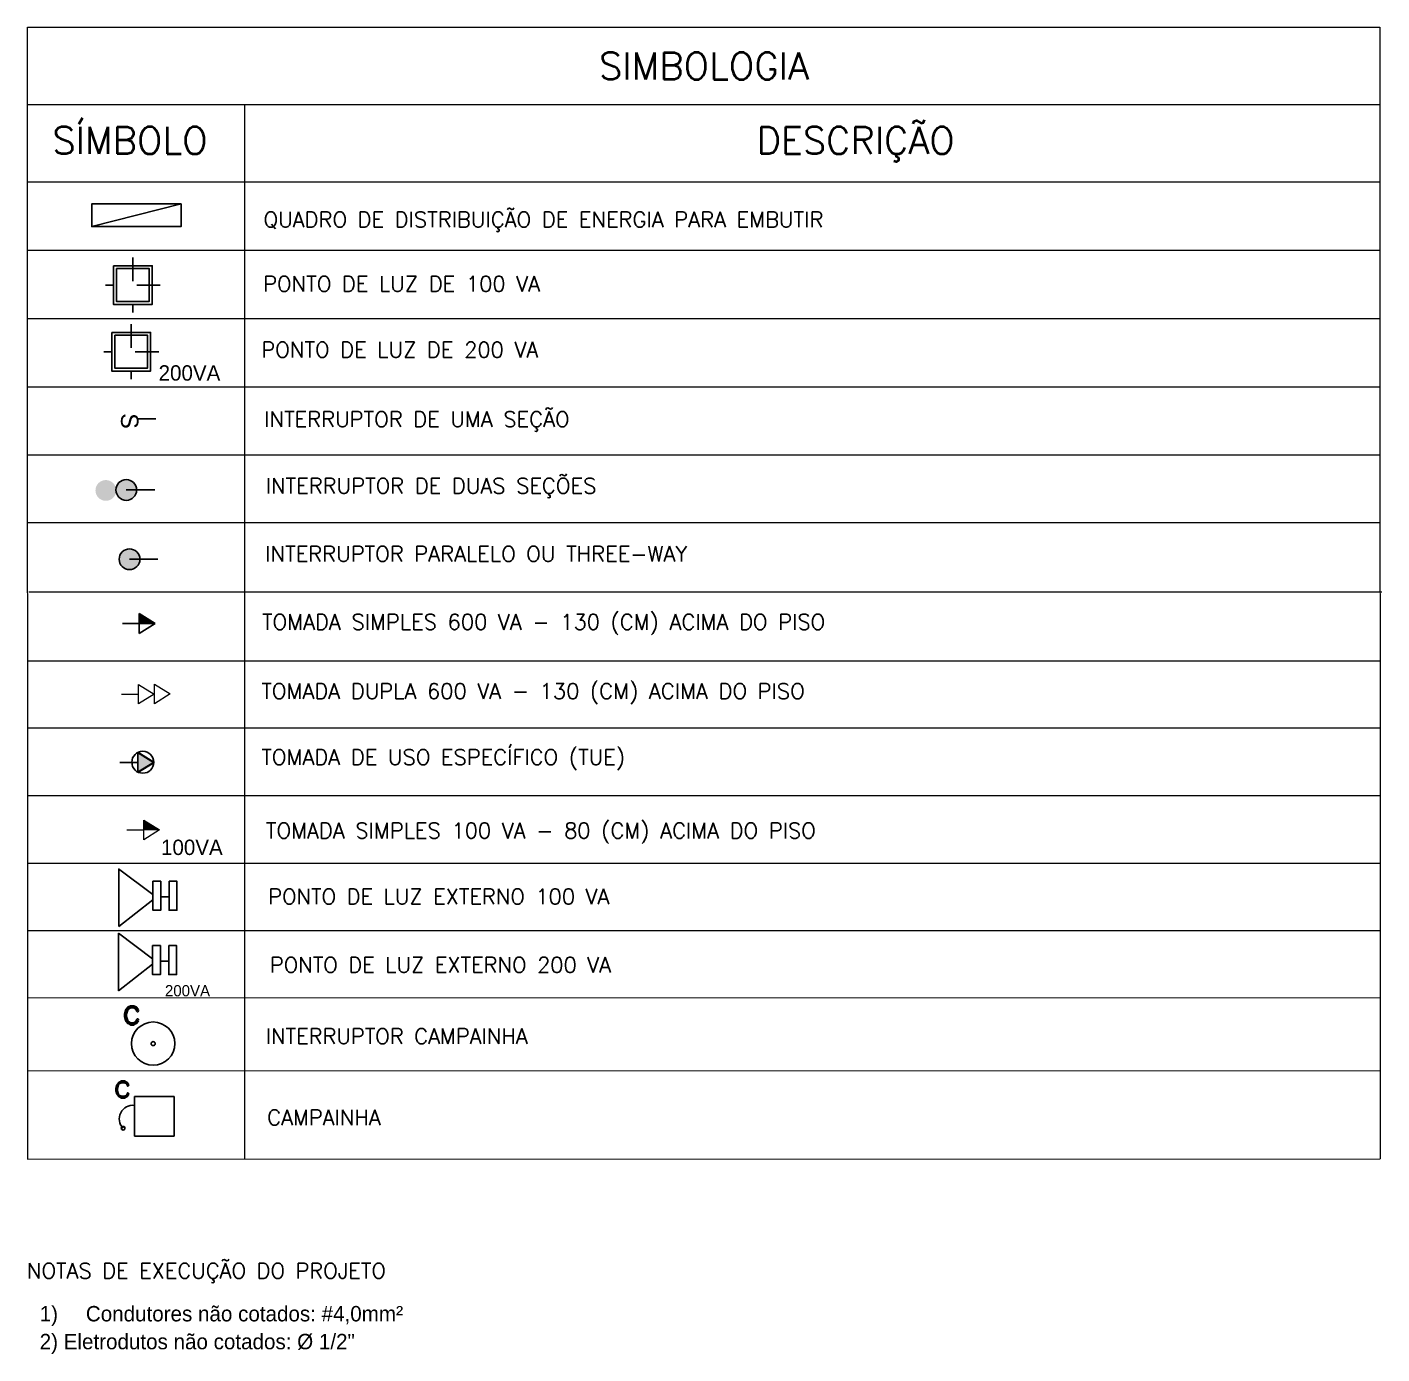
# Model space of a CAD drawing. Header units: metres. Extents: x 37 to 147, y -14 to 160.
# Drawn here: x 69.96 to 75.71, y 5.26 to 10.89 of the extents above; entities that cross this region are included whole.
import ezdxf
from ezdxf.enums import TextEntityAlignment as Align

# ---------------------------------------------------------------- set-up
doc = ezdxf.new("R2010")
doc.units = ezdxf.units.M
doc.header["$MEASUREMENT"] = 0
doc.linetypes.add('DASHDOT', pattern=[1, 0.5, -0.25, 0, -0.25])
for name, color, linetype in [('08', 8, 'Continuous'), ('EE-INTERRUPTOR', 10, 'Continuous'), ('SIMBOLO', 2, 'Continuous'), ('Tomada', 10, 'Continuous')]:
    doc.layers.add(name, color=color, linetype=linetype)
for name, color, linetype, lineweight in [('A-AREA-IDEN', 32, 'Continuous', 9), ('AL2', 19, 'Continuous', 20), ('AL3', 3, 'Continuous', 30), ('AR80', 214, 'Continuous', 20)]:
    doc.layers.add(name, color=color, linetype=linetype, lineweight=lineweight)
doc.styles.add('R140', font='simplex.shx', dxfattribs={"height": 3.5})
doc.styles.add('R80', font='simplex.shx', dxfattribs={"height": 2})
doc.styles.add('ROMAND', font='Romand', dxfattribs={"height": 0.3})

# ---------------------------------------------------------------- blocks, each defined once
blk = doc.blocks.new('A$C2d1ab4d6')
for points in [[(27.3, 157.9), (27.3, 27.3), (157.9, 27.3), (157.9, 157.9)], [(37.3, 147.9), (37.3, 37.3), (147.9, 37.3), (147.9, 147.9)]]:
    blk.add_lwpolyline(points, close=True)
at = {"layer": '08', "linetype": 'DASHDOT'}
for p, q in [((92.6, 185.3), (92.6, 0)), ((185.3, 92.6), (0, 92.6))]:
    blk.add_line(p, q, dxfattribs=at)

msp = doc.modelspace()

# ---------------------------------------------------------------- hatches: boundary and pattern name
h = msp.add_hatch(color=1)
h.dxf.hatch_style = 1
h.paths.add_polyline_path([(70.2457, 8.9235, 1), (70.3339, 8.9235, 1)])
h = msp.add_hatch(color=1)
h.dxf.hatch_style = 1
h.paths.add_polyline_path([(70.4207, 8.9255, 1), (70.3325, 8.9255, 1)])
at = {"true_color": 0x000000}
h = msp.add_hatch(color=18, dxfattribs=at)
h.dxf.hatch_style = 1
h.paths.add_polyline_path([(70.4344, 8.6311, 1), (70.3462, 8.6311, 1)])
at = {"ltscale": 50}
h = msp.add_hatch(color=1, dxfattribs=at)
h.dxf.hatch_style = 1
h.paths.add_polyline_path([(70.432, 8.4001), (70.432, 8.3582), (70.4989, 8.3582)])
at = {"layer": 'AL2', "ltscale": 63}
h = msp.add_hatch(color=1, dxfattribs=at)
h.dxf.hatch_style = 1
h.paths.add_polyline_path([(70.4513, 7.5234), (70.4513, 7.4816), (70.5183, 7.4816)])
at = {"layer": 'AL3', "ltscale": 2, "true_color": 0x139b48}
h = msp.add_hatch(color=114, dxfattribs=at)
h.dxf.hatch_style = 1
h.paths.add_polyline_path([(70.4934, 7.7682), (70.4261, 7.811), (70.4261, 7.7275)])

# ---------------------------------------------------------------- linework, layer by layer
at = {"color": 1}
for p, q in [((70.3766, 8.9255), (70.4974, 8.9255)), ((70.3903, 8.6311), (70.5111, 8.6311))]:
    msp.add_line(p, q, dxfattribs=at)
at = {"color": 1, "ltscale": 63}
for p, q in [((70.3602, 8.3582), (70.432, 8.3582)), ((70.432, 8.3164), (70.432, 8.4001)), ((70.432, 8.4001), (70.4989, 8.3582)), ((70.4989, 8.3582), (70.432, 8.3164)), ((70.4989, 8.3582), (70.432, 8.3582))]:
    msp.add_line(p, q, dxfattribs=at)
at = {"color": 1, "elevation": 0}
msp.add_lwpolyline([(70.6095, 10.1405), (70.6095, 10.0443), (70.2301, 10.0443), (70.2301, 10.1405)], close=True, dxfattribs=at)
msp.add_lwpolyline([(70.6095, 10.1405), (70.2301, 10.0443)], dxfattribs=at)
at = {"color": 1}
for centre in [(70.3766, 8.9255), (70.3903, 8.6311)]:
    msp.add_circle(centre, 0.0441, dxfattribs=at)
at = {"layer": 'AL2', "color": 1, "ltscale": 63}
for p, q in [((70.357, 8.0581), (70.4285, 8.0581)), ((70.4285, 8.0164), (70.4285, 8.0997)), ((70.4285, 8.0997), (70.4951, 8.0581)), ((70.4951, 8.0581), (70.4285, 8.0164)), ((70.4962, 8.0176), (70.4962, 8.1009)), ((70.4962, 8.1009), (70.5628, 8.0592)), ((70.5628, 8.0592), (70.4962, 8.0176)), ((70.3796, 7.4816), (70.4513, 7.4816)), ((70.4513, 7.4397), (70.4513, 7.5234)), ((70.4513, 7.5234), (70.5183, 7.4816)), ((70.5183, 7.4816), (70.4513, 7.4397)), ((70.5183, 7.4816), (70.4513, 7.4816))]:
    msp.add_line(p, q, dxfattribs=at)
at = {"layer": 'AL3', "color": 114, "ltscale": 2, "true_color": 0x139b48}
for p, q in [((70.4934, 7.7682), (70.4261, 7.811)), ((70.4261, 7.7275), (70.4935, 7.7682))]:
    msp.add_line(p, q, dxfattribs=at)
at = {"layer": 'AR80', "color": 18, "true_color": 0x000000}
for p, q in [((69.9563, 10.8905), (69.9571, 6.0834)), ((69.9564, 10.8904), (75.7009, 10.8913)), ((75.7009, 10.8913), (75.7016, 6.0842)), ((69.9563, 10.5623), (75.7015, 10.5623)), ((70.8785, 10.5623), (70.8793, 6.0835)), ((69.9563, 10.2341), (75.7015, 10.2341)), ((69.9563, 9.944), (75.7003, 9.944)), ((69.9554, 9.6539), (75.6994, 9.6539)), ((69.9554, 9.3638), (75.6994, 9.3638)), ((69.9572, 9.0741), (75.7012, 9.0741)), ((69.9558, 8.7875), (75.6998, 8.7875)), ((69.9634, 8.4925), (75.7093, 8.4922)), ((69.9563, 8.1996), (75.7023, 8.1993)), ((69.9563, 7.9155), (75.7003, 7.9155)), ((69.9563, 7.6277), (75.7003, 7.6277)), ((69.9563, 7.34), (75.7015, 7.34)), ((69.9569, 7.0546), (75.7009, 7.0546)), ((69.957, 6.7684), (75.7015, 6.7693)), ((69.9604, 6.4587), (75.7049, 6.4596)), ((69.9571, 6.0834), (75.7016, 6.0843))]:
    msp.add_line(p, q, dxfattribs=at)
at = {"layer": 'AR80'}
msp.add_line((69.9554, 9.3638), (75.6994, 9.3638), dxfattribs=at)
at = {"layer": 'EE-INTERRUPTOR', "ltscale": 63}
for p, q in [((70.5016, 9.2274), (70.4281, 9.2274)), ((70.4116, 6.1811), (70.4116, 6.3494)), ((70.4116, 6.3494), (70.5799, 6.3494)), ((70.5799, 6.3494), (70.5799, 6.1811)), ((70.5799, 6.1811), (70.4116, 6.1811))]:
    msp.add_line(p, q, dxfattribs=at)
msp.add_circle((70.4908, 6.5741), 0.0918, dxfattribs=at)
for centre, radius, start, end in [((70.4908, 6.5741), 0.0086, 0, 180), ((70.4908, 6.5741), 0.0086, 180, 0), ((70.4042, 6.2546), 0.0575, 82.61873, 224.28019), ((70.363, 6.2144), 0.00789, 0, 180), ((70.363, 6.2144), 0.00789, 180, 0)]:
    msp.add_arc(centre, radius, start, end, dxfattribs=at)
at = {"layer": 'SIMBOLO', "color": 114, "ltscale": 63, "true_color": 0x139b48}
for p, q in [((70.3496, 7.7683), (70.4154, 7.7683)), ((70.4044, 7.7683), (70.4263, 7.7683)), ((70.4261, 7.7275), (70.4261, 7.8112))]:
    msp.add_line(p, q, dxfattribs=at)
at = {"layer": 'SIMBOLO', "color": 1}
msp.add_circle((70.4467, 7.7691), 0.0467, dxfattribs=at)
at = {"layer": 'Tomada', "color": 18, "true_color": 0x000000}
for p, q in [((70.3442, 7.3164), (70.4891, 7.2067)), ((70.5221, 7.1969), (70.5581, 7.1976)), ((70.3443, 7.0709), (70.4892, 7.1847)), ((70.3433, 7.0431), (70.4882, 6.9334)), ((70.3434, 6.7976), (70.4883, 6.9114)), ((70.5211, 6.9236), (70.5572, 6.9243))]:
    msp.add_line(p, q, dxfattribs=at)
for points in [[(70.3444, 7.3161), (70.3444, 7.0709)], [(70.3435, 7.0429), (70.3435, 6.7976)]]:
    msp.add_lwpolyline(points, dxfattribs=at)
for points in [[(70.4894, 7.2635), (70.5227, 7.2635), (70.5227, 7.1405), (70.4894, 7.1405)], [(70.5581, 7.2635), (70.5914, 7.2635), (70.5914, 7.1405), (70.5581, 7.1405)], [(70.4885, 6.9902), (70.5218, 6.9902), (70.5218, 6.8672), (70.4885, 6.8672)], [(70.5572, 6.9902), (70.5905, 6.9902), (70.5905, 6.8672), (70.5572, 6.8672)]]:
    msp.add_lwpolyline(points, close=True, dxfattribs=at)

# ---------------------------------------------------------------- block references
at = {"xscale": 0.001259280254966771, "yscale": 0.001259280254966771, "zscale": 0.001259280254966771}
for p in [(70.2878, 9.6792, 0), (70.2808, 9.396, 0)]:
    msp.add_blockref('A$C2d1ab4d6', p, dxfattribs=at)

# ---------------------------------------------------------------- texts
at = {"layer": 'A-AREA-IDEN', "attachment_point": 1}
for s, width, gutter_width, insert, char_height in [('200VA', 0.154515, 0.3263, (70.5139, 9.4551), 0.06527), ('100VA', 0.154515, 0.3263, (70.5241, 7.4403), 0.06527), ('200VA', 0.113065, 0.2388, (70.5407, 6.8226), 0.04776)]:
    msp.add_mtext_dynamic_manual_height_columns(s, width=width, gutter_width=gutter_width, heights=[0], dxfattribs=dict(at, insert=insert, char_height=char_height))
at = {"layer": 'AR80', "color": 18, "true_color": 0x000000, "style": 'R140'}
msp.add_text('SIMBOLOGIA', height=0.1149, dxfattribs=at).set_placement((72.8298, 10.7264), align=Align.MIDDLE_CENTER)
at = {"layer": 'AR80', "color": 18, "true_color": 0x000000}
for s, height, style, p in [('SÍMBOLO', 0.1149, 'R140', (70.0624, 10.3525)), ('DESCRIÇÃO', 0.1149, 'R140', (73.0531, 10.3525)), ('PONTO DE LUZ EXTERNO 100 VA', 0.065386, 'R80', (70.9794, 7.1656)), ('PONTO DE LUZ EXTERNO 200 VA', 0.065386, 'R80', (70.9865, 6.8756)), ('INTERRUPTOR CAMPAINHA', 0.065386, 'R80', (70.9692, 6.5725)), ('CAMPAINHA', 0.06539, 'R80', (70.9755, 6.2276)), ('NOTAS DE EXECUÇÃO DO PROJETO', 0.065386, 'R80', (69.9549, 5.5767))]:
    msp.add_text(s, height=height, dxfattribs=dict(at, style=style)).set_placement(p)
at = {"layer": 'AR80', "color": 18, "true_color": 0x000000, "char_height": 0.065659, "attachment_point": 4, "style": 'R80'}
for s, insert, width in [('QUADRO DE DISTRIBUIÇÃO DE ENERGIA PARA EMBUTIR', (70.9595, 10.0646), 2.91284), ('PONTO DE LUZ DE 100 VA', (70.9577, 9.8008), 4.793334), ('PONTO DE LUZ DE 200 VA', (70.9503, 9.5211), 4.793334), ('INTERRUPTOR DE UMA SEÇÃO', (70.9623, 9.2164), 4.793334), ('INTERRUPTOR DE DUAS SEÇÕES', (70.9688, 8.9339), 4.793334), ('INTERRUPTOR PARALELO OU THREE-WAY', (70.9669, 8.6539), 4.793334), ('TOMADA SIMPLES 600 VA - 130 (CM) ACIMA DO PISO', (70.9532, 8.3538), 4.793334), ('TOMADA DUPLA 600 VA - 130 (CM) ACIMA DO PISO', (70.9504, 8.0601), 4.793334), ('TOMADA DE USO ESPECÍFICO (TUE)', (70.9504, 7.7798), 4.793334), ('TOMADA SIMPLES 100 VA - 80 (CM) ACIMA DO PISO\\P ', (70.9697, 7.413), 4.574552)]:
    msp.add_mtext(s, dxfattribs=dict(at, insert=insert, width=width))
at = {"layer": 'EE-INTERRUPTOR', "ltscale": 63}
msp.add_text('S', height=0.0738, rotation=270, dxfattribs=at).set_placement((70.3542, 9.2512))
at = {"layer": 'EE-INTERRUPTOR', "ltscale": 63, "style": 'ROMAND'}
for height, p in [(0.1147, (70.3553, 6.6557)), (0.1052, (70.3199, 6.344))]:
    msp.add_text('c', height=height, dxfattribs=at).set_placement(p)
at = {"layer": 'Tomada', "color": 18, "true_color": 0x000000, "char_height": 0.065386, "width": 2.222073, "attachment_point": 1}
for s, insert in [('\\pxi-3,l4,t4;1)^ICondutores não cotados: #4,0mm{\\fArial|b0|i0|c0|p34;²}', (69.9434, 5.4596)), ('\\pxi-3,l4,t4;2) Eletrodutos não cotados: Ø 1/2"', (69.9434, 5.3412))]:
    msp.add_mtext(s, dxfattribs=dict(at, insert=insert))

doc.saveas('drawing.dxf')
